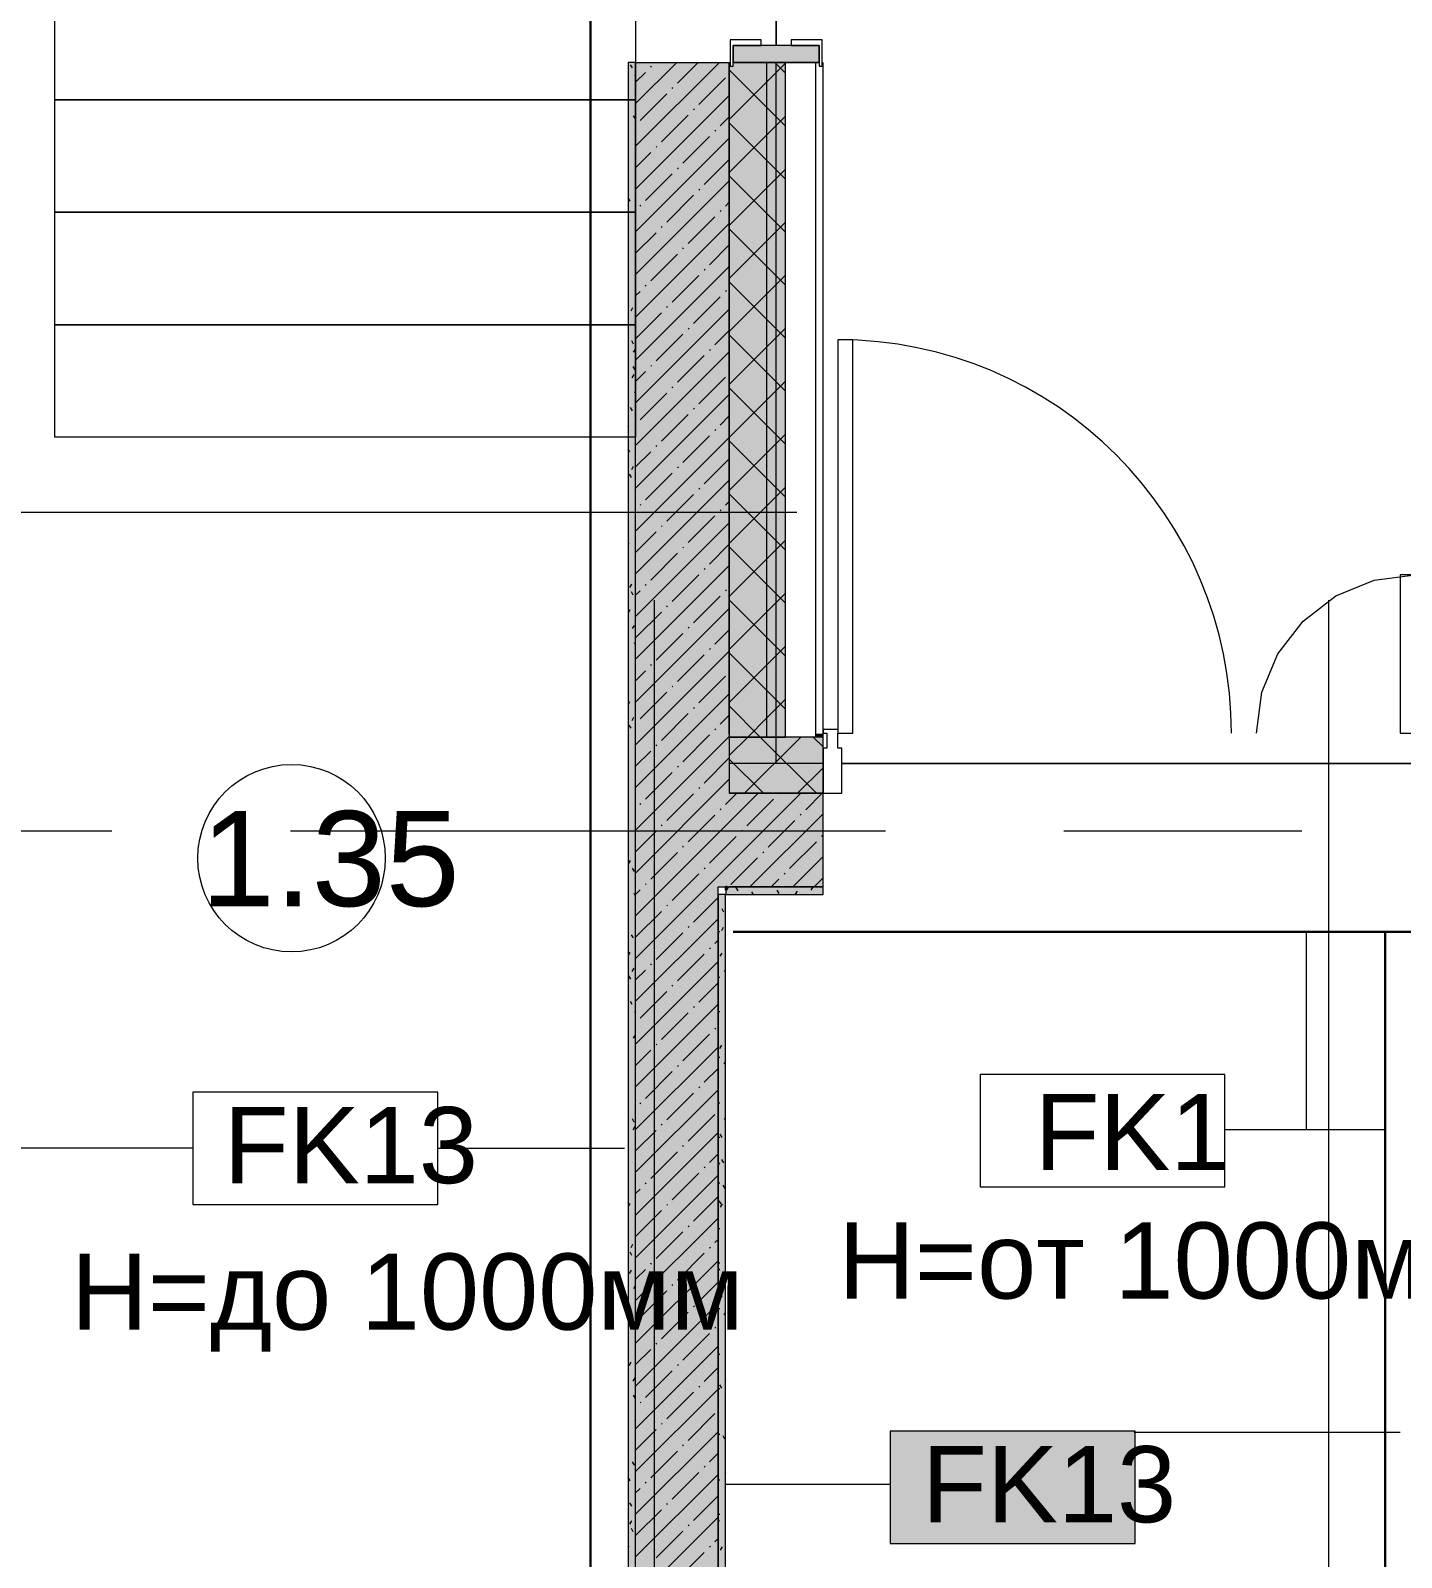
# Model space of a CAD drawing. Header units: millimetres. Extents: x -3817 to 677485, y -22715 to 103890.
# Drawn here: x 91439 to 95097, y 21272 to 25346 of the extents above; entities that cross this region are included whole.
import ezdxf

# ---------------------------------------------------------------- set-up
doc = ezdxf.new("R2010")
doc.units = ezdxf.units.MM
doc.layers.add('PDF _Геометрия', color=7, linetype='Continuous', true_color=0x1d1d1d)
doc.layers.add('PDF _Сплошная заливка', color=7, linetype='Continuous', true_color=0xffffff)
doc.layers.add('PDF _Текст', color=7, linetype='Continuous')
doc.styles.add('PDF GOST-Common', font='arial.ttf')

msp = doc.modelspace()

# ---------------------------------------------------------------- hatches: boundary and pattern name
at = {"layer": 'PDF _Сплошная заливка', "transparency": 33554559}
h = msp.add_hatch(color=256, dxfattribs=at)
h.paths.add_polyline_path([(93453.6, 23461.3), (93453.6, 25261.3), (93403.6, 25261.3), (93403.6, 23461.3), (93422.8, 23461.3)], flags=0)
h.paths.add_polyline_path([(93403.6, 26961.3), (93453.6, 26961.3), (93453.6, 29111.3), (93403.6, 29111.3), (93403.6, 28925.8)], flags=0)
h = msp.add_hatch(color=256, dxfattribs=at)
h.paths.add_polyline_path([(93273.6, 23061.4), (93303.6, 23061.4), (93303.6, 25261.3), (93053.6, 25261.3), (93053.6, 23061.4)], flags=0)
h.paths.add_polyline_path([(93303.6, 26961.3), (93303.6, 29011.4), (93053.6, 29011.4), (93053.6, 26961.3)], flags=0)
h = msp.add_hatch(color=256, dxfattribs=at)
h.paths.add_polyline_path([(93303.6, 23461.3), (93403.6, 23461.3), (93403.6, 25261.3), (93313.6, 25261.3), (93313.6, 25251.3), (93305.6, 25251.3), (93303.6, 23464.4)], flags=0)
h.paths.add_polyline_path([(93403.6, 26961.3), (93403.6, 29011.4), (93303.6, 29011.4), (93305.6, 26971.3), (93313.6, 26971.3), (93313.6, 26961.3), (93337.6, 26961.3)], flags=0)
h = msp.add_hatch(color=256, dxfattribs=at)
h.paths.add_polyline_path([(111478.7, 23311.4), (111370.2, 23461.3), (111185.1, 23461.3), (111293.6, 23311.4), (111386.4, 23311.4)], flags=0)
h.paths.add_polyline_path([(109293.6, 23311.4), (109293.6, 23461.3), (107993.6, 23461.3), (107993.6, 23311.4), (108725.1, 23311.4)], flags=0)
h.paths.add_polyline_path([(103693.6, 23311.4), (104893.6, 23311.4), (104893.6, 23461.3), (103693.6, 23461.3)], flags=0)
h.paths.add_polyline_path([(107093.6, 23311.4), (107093.6, 23461.3), (105673.6, 23461.3), (105673.6, 23311.4), (106413.6, 23311.4)], flags=0)
h.paths.add_polyline_path([(111046.7, 23311.4), (110938.2, 23461.3), (110193.6, 23461.3), (110193.6, 23311.4), (110721, 23311.4)], flags=0)
h.paths.add_polyline_path([(98745.3, 23311.4), (101393.6, 23311.4), (101393.6, 23461.3), (96853.6, 23461.3), (96853.6, 23311.4), (98412.7, 23311.4)], flags=0)
h.paths.add_polyline_path([(93553.6, 23311.4), (93553.6, 23461.3), (93303.6, 23461.3), (93303.6, 23311.4), (93422.8, 23311.4)], flags=0)
h = msp.add_hatch(color=256, dxfattribs=at)
h.paths.add_polyline_path([(100741.3, 23061.4), (100823.6, 23061.4), (100823.6, 23311.4), (96853.6, 23311.4), (96853.6, 23061.4), (99410.6, 23061.4)], flags=0)
h.paths.add_polyline_path([(93553.6, 23061.4), (93553.6, 23311.4), (93303.6, 23311.4), (93303.6, 23061.4), (93422.8, 23061.4)], flags=0)
for points in [[(93053.6, 15531.3), (93218.6, 15531.3), (93218.6, 15539.3), (93273.6, 15539.3), (93273.6, 23061.4), (93053.6, 23061.4), (93053.6, 15751.3)], [(93422.8, 23041.3), (93553.6, 23041.3), (93553.6, 23061.4), (93303.6, 23061.4), (93294.6, 23051.4), (93294.6, 23041.3)]]:
    msp.add_hatch(color=256, dxfattribs=at).paths.add_polyline_path(points)

# ---------------------------------------------------------------- linework, layer by layer
at = {"layer": 'PDF _Геометрия', "color": 9, "lineweight": 9, "true_color": 0xc0c0c0}
for points in [[(89653.6, 28761.3), (89653.6, 19761.3), (89673.6, 19761.3), (93053.6, 19761.3), (93053.6, 19781.3), (93053.6, 25261.3), (93033.6, 25261.3), (93033.6, 19781.3), (89673.6, 19781.3), (89673.6, 26844.3)], [(89653.6, 28261.5), (89653.6, 19761.3), (93053.6, 19761.3), (93053.6, 23061.4), (93053.6, 25261.3), (93303.6, 25261.3)], [(93273.6, 15539.3), (93273.6, 15551.3), (93293.6, 15551.3), (93293.6, 23041.3), (93273.6, 23041.3), (93273.6, 23061.4), (93303.6, 23061.4), (93294.6, 23051.4), (93294.6, 23041.3), (93553.6, 23041.3), (93553.6, 23061.4), (93553.6, 23311.4), (93553.6, 23469.3), (93553.6, 25261.3)], [(93543.6, 25261.3), (93313.6, 25261.3)], [(93553.6, 23481.4), (93553.6, 23491.3)]]:
    msp.add_lwpolyline(points, dxfattribs=at)
at = {"layer": 'PDF _Геометрия', "color": 231, "lineweight": 30, "true_color": 0xff80c0}
for points in [[(92933.6, 19792.3), (92933.6, 28711.3)], [(100413.6, 22941.3), (93313.6, 22941.3)], [(95053.6, 22941.3), (95053.6, 21115.3), (99433.6, 21115.3), (99433.6, 21606.3), (95413.6, 21606.3), (95413.6, 22941.3)]]:
    msp.add_lwpolyline(points, dxfattribs=at)
at = {"layer": 'PDF _Геометрия', "color": 253, "lineweight": 9, "true_color": 0xaaaaaa}
for points in [[(91503.6, 27232.1), (91503.6, 27261.3), (93053.6, 27261.3), (93053.6, 24261.3), (91503.6, 24261.3), (91503.6, 26932.1)], [(88912.7, 24061.4), (90983.6, 24061.4), (93483.6, 24061.4)], [(94710.5, 23471.4), (94724.9, 23580.9), (94767.2, 23682.9), (94834.4, 23770.5), (94922, 23837.7), (95024.1, 23880), (95133.6, 23894.4)], [(93103.6, 19059.5), (93103.6, 21326.4), (93103.6, 23826.4)], [(94903.6, 19059.5), (94903.6, 21326.4), (94903.6, 23826.4)], [(91021.4, 23211.3), (91656.4, 23211.3)], [(92132.7, 23211.3), (93720.2, 23211.3)], [(94196.4, 23211.3), (94831.4, 23211.3)]]:
    msp.add_lwpolyline(points, dxfattribs=at)
at = {"layer": 'PDF _Геометрия', "color": 116, "lineweight": 13, "true_color": 0x008040}
msp.add_lwpolyline([(93428.6, 26916.4), (93428.6, 25306.3), (93428.6, 26916.4)], dxfattribs=at)
at = {"layer": 'PDF _Геометрия', "color": 253, "lineweight": 9, "true_color": 0xaaaaaa}
for points in [[(93313.6, 25251.3), (93313.6, 25306.3), (93388.6, 25306.3), (93388.6, 25321.4), (93305.6, 25321.4), (93305.6, 25251.3)], [(93543.6, 25251.3), (93551.6, 25251.3), (93551.6, 25321.4), (93468.6, 25321.4), (93468.6, 25306.3), (93543.6, 25306.3)], [(91503.6, 25161.3), (93053.6, 25161.3)], [(91503.6, 24861.3), (93053.6, 24861.3)], [(91503.6, 24561.3), (93053.6, 24561.3)]]:
    msp.add_lwpolyline(points, close=True, dxfattribs=at)
at = {"layer": 'PDF _Геометрия', "color": 253, "lineweight": 13, "true_color": 0xaaaaaa}
for points in [[(93313.6, 25306.3), (93313.6, 25261.3), (93543.6, 25261.3), (93543.6, 25306.3)], [(93593.6, 24521.3), (93593.6, 23471.4), (93633.6, 23471.4), (93633.6, 24521.3)], [(95133.6, 23894.4), (95093.6, 23894.4), (95093.6, 23471.4), (95133.6, 23471.4)]]:
    msp.add_lwpolyline(points, close=True, dxfattribs=at)
at = {"layer": 'PDF _Геометрия', "lineweight": 9}
for points in [[(93053.6, 25151.3), (93163.6, 25261.3)], [(93053.6, 25037.3), (93277.7, 25261.3)], [(93165.2, 25205.9), (93220.6, 25261.3)], [(93303.6, 25109.2), (93403.6, 25209.2), (93453.6, 25259.2)], [(93453.6, 25232.5), (93424.8, 25261.3)], [(93053.6, 25208.3), (93079.7, 25234.4)], [(93093.9, 25248.7), (93096.3, 25251)], [(93222.2, 25148.9), (93293.5, 25220.2)], [(93303.6, 25250.6), (93305.8, 25252.8)], [(93453.6, 25091.1), (93403.6, 25141.1), (93303.6, 25241.1)], [(93065.4, 25106.1), (93136.7, 25177.4)], [(93151, 25191.7), (93153.3, 25194)], [(93053.6, 24923.2), (93303.6, 25173.2)], [(93208, 25134.6), (93210.3, 25137)], [(93122.4, 25049.1), (93193.7, 25120.4)], [(93279.3, 25091.9), (93303.6, 25116.2)], [(93303.6, 24967.8), (93403.6, 25067.8), (93453.6, 25117.8)], [(93453.6, 24949.7), (93403.6, 24999.7), (93303.6, 25099.7)], [(93053.6, 24809.2), (93303.6, 25059.2)], [(93179.5, 24992.1), (93250.7, 25063.3)], [(93265, 25077.6), (93267.4, 25080)], [(93053.6, 24980.2), (93093.9, 25020.6)], [(93108.2, 25034.8), (93110.6, 25037.2)], [(93165.2, 24977.8), (93167.6, 24980.2)], [(93236.5, 24935), (93303.6, 25002.1)], [(93303.6, 24826.4), (93403.6, 24926.4), (93453.6, 24976.4)], [(93053.6, 24695.1), (93303.6, 24945.1)], [(93079.7, 24892.3), (93151, 24963.6)], [(93453.6, 24808.3), (93403.6, 24858.3), (93303.6, 24958.3)], [(93136.7, 24835.2), (93208, 24906.5)], [(93222.2, 24920.8), (93224.6, 24923.2)], [(93065.4, 24878), (93067.8, 24880.4)], [(93279.3, 24863.8), (93281.6, 24866.1)], [(93293.5, 24878), (93303.6, 24888.1)], [(93053.6, 24581.1), (93303.6, 24831.1)], [(93122.4, 24821), (93124.8, 24823.4)], [(93193.7, 24778.2), (93265, 24849.5)], [(93303.6, 24684.9), (93403.6, 24784.9), (93453.6, 24834.9)], [(93453.6, 24666.9), (93403.6, 24716.9), (93303.6, 24816.9)], [(93053.6, 24752.1), (93108.2, 24806.7)], [(93250.7, 24721.2), (93303.6, 24774)], [(93093.9, 24678.4), (93165.2, 24749.7)], [(93179.5, 24764), (93181.8, 24766.3)], [(93053.6, 24467), (93303.6, 24717)], [(93151, 24621.4), (93222.2, 24692.7)], [(93236.5, 24706.9), (93238.9, 24709.3)], [(93303.6, 24543.5), (93403.6, 24643.5), (93453.6, 24693.5)], [(93053.6, 24638.1), (93065.4, 24649.9)], [(93079.7, 24664.2), (93082, 24666.5)], [(93293.5, 24649.9), (93295.9, 24652.3)], [(93453.6, 24525.4), (93403.6, 24575.4), (93303.6, 24675.4)], [(93136.7, 24607.2), (93139.1, 24609.5)], [(93208, 24564.4), (93279.3, 24635.7)], [(93053.6, 24353), (93303.6, 24603)], [(93053.6, 24524), (93122.4, 24592.9)], [(93108.2, 24464.6), (93179.5, 24535.9)], [(93193.7, 24550.1), (93196.1, 24552.5)], [(93265, 24507.4), (93303.6, 24545.9)], [(93303.6, 24402.1), (93403.6, 24502.1), (93453.6, 24552.1)], [(93453.6, 24384), (93403.6, 24434), (93303.6, 24534)], [(93053.6, 24238.9), (93303.6, 24488.9)], [(93250.7, 24493.1), (93253.1, 24495.5)], [(93093.9, 24450.3), (93096.3, 24452.7)], [(93165.2, 24407.6), (93236.5, 24478.8)], [(93053.6, 24410), (93079.7, 24436.1)], [(93222.2, 24350.5), (93293.5, 24421.8)], [(93303.6, 24260.7), (93403.6, 24360.7), (93453.6, 24410.7)], [(93053.6, 24124.9), (93303.6, 24374.9)], [(93065.4, 24307.8), (93136.7, 24379.1)], [(93151, 24393.3), (93153.3, 24395.7)], [(93453.6, 24242.6), (93403.6, 24292.6), (93303.6, 24392.6)], [(93122.4, 24250.7), (93193.7, 24322)], [(93208, 24336.3), (93210.3, 24338.7)], [(93265, 24279.3), (93267.4, 24281.6)], [(93279.3, 24293.5), (93303.6, 24317.8)], [(93053.6, 24010.8), (93303.6, 24260.8)], [(93179.5, 24193.7), (93250.7, 24265)], [(93303.6, 24119.2), (93403.6, 24219.2), (93453.6, 24269.2)], [(93453.6, 24101.2), (93403.6, 24151.2), (93303.6, 24251.2)], [(93053.6, 24181.9), (93093.9, 24222.2)], [(93108.2, 24236.5), (93110.6, 24238.9)], [(93236.5, 24136.7), (93303.6, 24203.8)], [(93079.7, 24093.9), (93151, 24165.2)], [(93165.2, 24179.5), (93167.6, 24181.8)], [(93053.6, 23896.8), (93303.6, 24146.8)], [(93222.2, 24122.4), (93224.6, 24124.8)], [(93303.6, 23977.8), (93403.6, 24077.8), (93453.6, 24127.8)], [(93065.4, 24079.7), (93067.8, 24082)], [(93136.7, 24036.9), (93208, 24108.2)], [(93293.5, 24079.7), (93303.6, 24089.7)], [(93453.6, 23959.8), (93403.6, 24009.8), (93303.6, 24109.8)], [(93193.7, 23979.9), (93265, 24051.2)], [(93279.3, 24065.4), (93281.6, 24067.8)], [(93053.6, 23782.7), (93303.6, 24032.7)], [(93053.6, 23953.8), (93108.2, 24008.4)], [(93122.4, 24022.6), (93124.8, 24025)], [(93179.5, 23965.6), (93181.8, 23968)], [(93250.7, 23922.9), (93303.6, 23975.7)], [(93303.6, 23836.4), (93403.6, 23936.4), (93453.6, 23986.4)], [(93453.6, 23818.3), (93403.6, 23868.3), (93303.6, 23968.3)], [(93053.6, 23668.7), (93303.6, 23918.7)], [(93093.9, 23880.1), (93165.2, 23951.4)], [(93151, 23823.1), (93222.2, 23894.3)], [(93236.5, 23908.6), (93238.9, 23911)], [(93053.6, 23839.7), (93065.4, 23851.6)], [(93079.7, 23865.8), (93082, 23868.2)], [(93208, 23766), (93279.3, 23837.3)], [(93293.5, 23851.6), (93295.9, 23853.9)], [(93303.6, 23695), (93403.6, 23795), (93453.6, 23845)], [(93053.6, 23554.6), (93303.6, 23804.6)], [(93053.6, 23725.7), (93122.4, 23794.6)], [(93136.7, 23808.8), (93139.1, 23811.2)], [(93453.6, 23676.9), (93403.6, 23726.9), (93303.6, 23826.9)], [(93193.7, 23751.8), (93196.1, 23754.2)], [(93108.2, 23666.2), (93179.5, 23737.5)], [(93265, 23709), (93303.6, 23747.6)], [(93053.6, 23440.6), (93303.6, 23690.6)], [(93165.2, 23609.2), (93236.5, 23680.5)], [(93250.7, 23694.8), (93253.1, 23697.1)], [(93303.6, 23553.6), (93403.6, 23653.6), (93453.6, 23703.6)], [(93453.6, 23535.5), (93403.6, 23585.5), (93303.6, 23685.5)], [(93053.6, 23611.6), (93079.7, 23637.7)], [(93093.9, 23652), (93096.3, 23654.4)], [(93151, 23595), (93153.3, 23597.3)], [(93222.2, 23552.2), (93293.5, 23623.5)], [(93053.6, 23326.5), (93303.6, 23576.5)], [(93065.4, 23509.4), (93136.7, 23580.7)], [(93303.6, 23412.1), (93352.8, 23461.3), (93403.6, 23512.1), (93453.6, 23562.1)], [(93122.4, 23452.4), (93193.7, 23523.7)], [(93208, 23537.9), (93210.3, 23540.3)], [(93279.3, 23495.2), (93303.6, 23519.5)], [(93536.3, 23311.4), (93386.3, 23461.3), (93303.6, 23544.1)], [(93179.5, 23395.4), (93250.7, 23466.7)], [(93265, 23480.9), (93267.4, 23483.3)], [(93053.6, 23212.5), (93303.6, 23462.5)], [(93108.2, 23438.1), (93110.6, 23440.5)], [(93344.2, 23311.4), (93494.2, 23461.3)], [(93553.6, 23435.5), (93527.7, 23461.3)], [(93053.6, 23383.5), (93093.9, 23423.9)], [(93236.5, 23338.4), (93303.6, 23405.4)], [(93394.9, 23311.4), (93303.6, 23402.6)], [(93053.6, 23098.4), (93303.6, 23348.4)], [(93079.7, 23295.6), (93151, 23366.9)], [(93165.2, 23381.1), (93167.6, 23383.5)], [(93485.6, 23311.4), (93553.6, 23379.3)], [(93053.6, 22984.4), (93130.6, 23061.4), (93303.6, 23234.4), (93380.6, 23311.4)], [(93053.6, 22870.3), (93244.6, 23061.4), (93303.6, 23120.3), (93494.6, 23311.4)], [(93136.7, 23238.6), (93208, 23309.8)], [(93222.2, 23324.1), (93224.6, 23326.5)], [(93293.5, 23281.3), (93303.6, 23291.4), (93323.5, 23311.4)], [(93436.1, 23309.8), (93437.6, 23311.4)], [(93507.4, 23267.1), (93551.6, 23311.4)], [(93065.4, 23281.3), (93067.8, 23283.7)], [(93279.3, 23267.1), (93281.6, 23269.4)], [(93350.5, 23224.3), (93421.8, 23295.6)], [(93122.4, 23224.3), (93124.8, 23226.7)], [(93193.7, 23181.5), (93265, 23252.8)], [(93358.7, 23061.4), (93553.6, 23256.3)], [(93407.6, 23167.3), (93478.8, 23238.6)], [(93493.1, 23252.8), (93495.5, 23255.2)], [(93053.6, 23155.4), (93108.2, 23210)], [(93250.7, 23124.5), (93303.6, 23177.3), (93322, 23195.8)], [(93336.3, 23210), (93338.7, 23212.4)], [(93464.6, 23110.3), (93535.9, 23181.5)], [(93550.1, 23195.8), (93552.5, 23198.2)], [(93093.9, 23081.7), (93165.2, 23153)], [(93179.5, 23167.3), (93181.8, 23169.7)], [(93393.3, 23153), (93395.7, 23155.4)], [(93472.7, 23061.4), (93553.6, 23142.2)], [(93236.5, 23110.3), (93238.9, 23112.6)], [(93307.8, 23067.5), (93379, 23138.8)], [(93079.7, 23067.5), (93082, 23069.9)], [(93151, 23024.7), (93187.6, 23061.4), (93222.2, 23096)], [(93415.7, 23061.4), (93436.1, 23081.7)], [(93450.3, 23096), (93452.7, 23098.4)], [(93529.7, 23061.4), (93553.6, 23085.2)], [(93053.6, 23041.4), (93065.4, 23053.2)], [(93208, 22967.7), (93273.6, 23033.3)], [(93053.6, 22927.3), (93122.4, 22996.2)], [(93053.6, 22756.3), (93273.6, 22976.3)], [(93136.7, 23010.5), (93139.1, 23012.8)], [(93108.2, 22867.9), (93179.5, 22939.2)], [(93193.7, 22953.4), (93196.1, 22955.8)], [(93250.7, 22896.4), (93253.1, 22898.8)], [(93265, 22910.7), (93273.6, 22919.2)], [(93053.6, 22642.2), (93273.6, 22862.2)], [(93093.9, 22853.6), (93096.3, 22856)], [(93165.2, 22810.9), (93236.5, 22882.2)], [(93053.6, 22813.3), (93079.7, 22839.4)], [(93065.4, 22711.1), (93136.7, 22782.4)], [(93151, 22796.6), (93153.3, 22799)], [(93222.2, 22753.9), (93273.6, 22805.2)], [(93053.6, 22528.2), (93273.6, 22748.2)], [(93208, 22739.6), (93210.3, 22742)], [(93122.4, 22654.1), (93193.7, 22725.3)], [(93179.5, 22597), (93250.7, 22668.3)], [(93265, 22682.6), (93267.4, 22684.9)], [(93053.6, 22414.1), (93273.6, 22634.1)], [(93053.6, 22585.2), (93093.9, 22625.5)], [(93108.2, 22639.8), (93110.6, 22642.2)], [(93165.2, 22582.8), (93167.6, 22585.1)], [(93236.5, 22540), (93273.6, 22577.1)], [(93079.7, 22497.2), (93151, 22568.5)], [(93222.2, 22525.8), (93224.6, 22528.1)], [(93053.6, 22300.1), (93273.6, 22520.1)], [(93136.7, 22440.2), (93208, 22511.5)], [(93065.4, 22483), (93067.8, 22485.4)], [(93193.7, 22383.2), (93265, 22454.5)], [(93053.6, 22357.1), (93108.2, 22411.7)], [(93053.6, 22186), (93273.6, 22406)], [(93122.4, 22426), (93124.8, 22428.3)], [(93179.5, 22368.9), (93181.8, 22371.3)], [(93093.9, 22283.4), (93165.2, 22354.7)], [(93250.7, 22326.2), (93273.6, 22349)], [(93053.6, 22072), (93273.6, 22292)], [(93151, 22226.4), (93222.2, 22297.7)], [(93236.5, 22311.9), (93238.9, 22314.3)], [(93053.6, 22243), (93065.4, 22254.9)], [(93079.7, 22269.1), (93082, 22271.5)], [(93136.7, 22212.1), (93139.1, 22214.5)], [(93208, 22169.3), (93273.6, 22235)], [(93053.6, 22129), (93122.4, 22197.9)], [(93053.6, 21957.9), (93273.6, 22177.9)], [(93108.2, 22069.6), (93179.5, 22140.8)], [(93193.7, 22155.1), (93196.1, 22157.5)], [(93265, 22112.3), (93273.6, 22120.9)], [(93165.2, 22012.5), (93236.5, 22083.8)], [(93250.7, 22098.1), (93253.1, 22100.4)], [(93053.6, 21843.9), (93273.6, 22063.9)], [(93053.6, 22015), (93079.7, 22041)], [(93093.9, 22055.3), (93096.3, 22057.7)], [(93151, 21998.3), (93153.3, 22000.6)], [(93222.2, 21955.5), (93273.6, 22006.9)], [(93065.4, 21912.7), (93136.7, 21984)], [(93053.6, 21729.8), (93273.6, 21949.8)], [(93122.4, 21855.7), (93193.7, 21927)], [(93208, 21941.2), (93210.3, 21943.6)], [(93265, 21884.2), (93267.4, 21886.6)], [(93053.6, 21615.8), (93273.6, 21835.8)], [(93108.2, 21841.5), (93110.6, 21843.8)], [(93179.5, 21798.7), (93250.7, 21870)], [(93053.6, 21786.9), (93093.9, 21827.2)], [(93079.7, 21698.9), (93151, 21770.2)], [(93165.2, 21784.4), (93167.6, 21786.8)], [(93236.5, 21741.7), (93273.6, 21778.8)], [(93053.6, 21501.7), (93273.6, 21721.7)], [(93222.2, 21727.4), (93224.6, 21729.8)], [(93065.4, 21684.6), (93067.8, 21687)], [(93136.7, 21641.9), (93208, 21713.2)], [(93193.7, 21584.8), (93265, 21656.1)], [(93053.6, 21558.8), (93108.2, 21613.4)], [(93053.6, 21387.7), (93273.6, 21607.7)], [(93122.4, 21627.6), (93124.8, 21630)], [(93093.9, 21485.1), (93165.2, 21556.3)], [(93179.5, 21570.6), (93181.8, 21573)], [(93250.7, 21527.8), (93273.6, 21550.7)], [(93236.5, 21513.6), (93238.9, 21515.9)], [(93053.6, 21273.6), (93273.6, 21493.6)], [(93079.7, 21470.8), (93082, 21473.2)], [(93151, 21428), (93222.2, 21499.3)], [(93053.6, 21444.7), (93065.4, 21456.5)], [(93208, 21371), (93273.6, 21436.6)], [(93053.6, 21330.7), (93122.4, 21399.5)], [(93136.7, 21413.8), (93139.1, 21416.1)], [(93053.6, 21159.6), (93273.6, 21379.6)], [(93193.7, 21356.7), (93196.1, 21359.1)], [(93108.2, 21271.2), (93179.5, 21342.5)], [(93265, 21314), (93273.6, 21322.6)], [(93165.2, 21214.2), (93236.5, 21285.5)], [(93250.7, 21299.7), (93253.1, 21302.1)]]:
    msp.add_lwpolyline(points, dxfattribs=at)
at = {"layer": 'PDF _Геометрия', "color": 7, "lineweight": 9}
for points in [[(93303.6, 23469.3), (93303.6, 23641.8), (93303.6, 23646.8), (93303.6, 25261.3), (93303.6, 23641.8), (93303.6, 23469.3), (93303.6, 23464.4), (93303.6, 23461.3), (93403.6, 23461.3), (93453.6, 23461.3)], [(93403.6, 23461.3), (93403.6, 23469.3), (93403.6, 25261.3)], [(93428.6, 23390.3), (93428.6, 25261.3)], [(93533.6, 25261.3), (93533.6, 23469.3), (93533.6, 23464.4), (93533.6, 23461.3), (93453.6, 23461.3), (93453.6, 23469.3), (93453.6, 25261.3)], [(93533.6, 23469.3), (93553.6, 23469.3)], [(93553.6, 23461.3), (93533.6, 23461.3), (93453.6, 23461.3), (93403.6, 23461.3), (93303.6, 23461.3), (93303.6, 23311.4), (93553.6, 23311.4), (93303.6, 23311.4)], [(93553.6, 23464.4), (93533.6, 23464.4)], [(93553.6, 23390.3), (93303.6, 23390.3)], [(94626.1, 22414.4), (94843.6, 22414.4), (94843.6, 22940.3)], [(94843.6, 22414.4), (95053.6, 22414.4)], [(91872.5, 22364.1), (89683.6, 22364.1)], [(92525.6, 22364.1), (93023.6, 22364.1)], [(94383.7, 21606.3), (95003.7, 21606.3), (95093.6, 21606.3)], [(93295.1, 21467.8), (93733, 21467.8)]]:
    msp.add_lwpolyline(points, dxfattribs=at)
at = {"layer": 'PDF _Геометрия', "color": 253, "lineweight": 9, "true_color": 0x9b9b9b}
for points in [[(93033.6, 25228.5), (93034.8, 25228.5)], [(93045, 25246.4), (93039.9, 25255.1)], [(93053.6, 25229.8), (93050.8, 25224.9)], [(93033.6, 25106.6), (93034.8, 25106.6)], [(93053.1, 25110.3), (93048.1, 25119)], [(93033.6, 25015.2), (93034.8, 25015.2)], [(93035.4, 24893.5), (93033.6, 24890.3)], [(93033.6, 24893.3), (93034.8, 24893.3)], [(93039, 24890.9), (93033.9, 24899.7)], [(93033.6, 24771.3), (93034.8, 24771.3)], [(93053.6, 24803), (93052.7, 24801.5)], [(93033.6, 24679.9), (93034.8, 24679.9)], [(93034.3, 24647.8), (93033.6, 24646.5)], [(93045.5, 24606.1), (93040.4, 24597.4)], [(93033.6, 24558), (93034.8, 24558)], [(93048.2, 24509.1), (93043.2, 24517.9)], [(93052.5, 24496.4), (93047.5, 24487.7)], [(93052.3, 24441.1), (93047.3, 24449.8)], [(93033.6, 24436.1), (93034.8, 24436.1)], [(93048.5, 24428.4), (93043.4, 24419.7)], [(93053.6, 24378), (93051.4, 24381.8)], [(93033.6, 24344.6), (93034.8, 24344.6)], [(93045.2, 24331.4), (93040.2, 24340.2)], [(93034.1, 24289.8), (93033.6, 24290.7)], [(93038.2, 24221.8), (93033.6, 24229.7)], [(93033.6, 24222.7), (93034.8, 24222.7)], [(93042.3, 24153.7), (93037.2, 24162.5)], [(93047.4, 24182.7), (93042.3, 24174)], [(93053.6, 24132.5), (93053.5, 24132.3)], [(93033.6, 24100.8), (93034.8, 24100.8)], [(93033.6, 24009.3), (93034.8, 24009.3)], [(93035.1, 23978.6), (93033.6, 23975.9)], [(93033.6, 23887.4), (93034.8, 23887.4)], [(93042.2, 23868.9), (93037.2, 23860.2)], [(93047.4, 23840), (93042.4, 23848.7)], [(93038.1, 23800.9), (93033.6, 23793)], [(93033.6, 23765.5), (93034.8, 23765.5)], [(93049.3, 23759.2), (93044.2, 23750.5)], [(93053.6, 23707.4), (93050.6, 23712.6)], [(93033.6, 23674.1), (93034.8, 23674.1)], [(93037, 23555.1), (93033.6, 23549.2)], [(93033.6, 23552.1), (93034.8, 23552.1)], [(93048.2, 23513.5), (93043.1, 23504.8)], [(93041.5, 23484.6), (93036.4, 23493.3)], [(93033.6, 23430.2), (93034.8, 23430.2)], [(93033.6, 23338.8), (93034.8, 23338.8)], [(93033.6, 23216.9), (93034.8, 23216.9)], [(93038.9, 23131.7), (93033.9, 23123)], [(93050.7, 23102.8), (93045.7, 23111.5)], [(93033.6, 23094.9), (93034.8, 23094.9)], [(93326.9, 23051.1), (93321.9, 23059.8)], [(93526.2, 23061.4), (93521.3, 23052.8)], [(93053.6, 23036.9), (93049.8, 23043.5)], [(93367.7, 23041.3), (93363.5, 23048.6)], [(93436.6, 23044), (93431.6, 23052.7)], [(93473.3, 23041.3), (93473.2, 23041.6)], [(93484.7, 23050.3), (93479.6, 23041.6)], [(93033.6, 23003.5), (93034.8, 23003.5)], [(93289.4, 22994.2), (93284.4, 23002.9)], [(93273.6, 22942.5), (93278.6, 22942.5)], [(93287.6, 22952.9), (93282.6, 22944.2)], [(93047.7, 22925.1), (93042.7, 22933.8)], [(93036.6, 22883.4), (93033.6, 22888.6)], [(93037.8, 22886), (93033.6, 22878.6)], [(93033.6, 22881.6), (93034.8, 22881.6)], [(93283.5, 22884.9), (93278.5, 22876.2)], [(93040.7, 22815.4), (93035.6, 22824.1)], [(93049, 22844.3), (93043.9, 22835.6)], [(93273.6, 22820.6), (93278.6, 22820.6)], [(93293.6, 22841.3), (93289.7, 22834.5)], [(93275.2, 22774.9), (93273.6, 22777.7)], [(93033.6, 22759.7), (93034.8, 22759.7)], [(93044.7, 22747.4), (93039.7, 22756.1)], [(93033.6, 22705.7), (93033.6, 22705.7)], [(93053.6, 22730.4), (93051, 22726)], [(93273.6, 22729.2), (93278.6, 22729.2)], [(93033.6, 22668.2), (93034.8, 22668.2)], [(93052, 22666.6), (93046.9, 22657.9)], [(93282.5, 22639.1), (93277.4, 22630.4)], [(93273.6, 22607.3), (93278.6, 22607.3)], [(93293.6, 22597.5), (93288.6, 22588.8)], [(93033.6, 22546.3), (93034.8, 22546.3)], [(93273.6, 22485.3), (93278.6, 22485.3)], [(93033.6, 22424.4), (93034.8, 22424.4)], [(93049.9, 22433.6), (93044.9, 22442.3)], [(93050.9, 22420.9), (93045.8, 22412.2)], [(93293.6, 22438.3), (93290.6, 22443.4)], [(93273.6, 22393.9), (93278.6, 22393.9)], [(93284.5, 22393.1), (93279.5, 22401.8)], [(93033.6, 22332.9), (93034.8, 22332.9)], [(93277.3, 22325.4), (93273.6, 22319)], [(93288.6, 22325), (93283.6, 22333.7)], [(93053.6, 22305.3), (93053.1, 22306.2)], [(93273.6, 22272), (93278.6, 22272)], [(93292.7, 22257), (93287.6, 22265.7)], [(93035.8, 22214.3), (93033.6, 22218.1)], [(93038.6, 22216.8), (93033.6, 22208.1)], [(93033.6, 22211), (93034.8, 22211)], [(93281.5, 22215.4), (93276.5, 22224.1)], [(93284.3, 22215.7), (93279.3, 22207)], [(93273.6, 22150.1), (93278.6, 22150.1)], [(93033.6, 22089.1), (93034.8, 22089.1)], [(93043.9, 22078.2), (93038.9, 22086.9)], [(93045.7, 22107.1), (93040.7, 22098.4)], [(93274.4, 22105.7), (93273.6, 22107.2)], [(93273.6, 22058.6), (93278.6, 22058.6)], [(93278.5, 22037.7), (93273.6, 22046.2)], [(93041.6, 22039.1), (93036.6, 22030.4)], [(93033.6, 21997.7), (93034.8, 21997.7)], [(93052.8, 21997.5), (93047.7, 21988.7)], [(93283.3, 21970), (93278.2, 21961.3)], [(93273.6, 21936.7), (93278.6, 21936.7)], [(93293.6, 21926.9), (93289.4, 21919.6)], [(93293.6, 21950.6), (93292.8, 21951.9)], [(93033.6, 21875.7), (93034.8, 21875.7)], [(93273.6, 21814.8), (93278.6, 21814.8)], [(93040.5, 21793.4), (93035.5, 21784.6)], [(93033.6, 21753.8), (93034.8, 21753.8)], [(93051.7, 21751.7), (93046.6, 21743)], [(93273.6, 21723.3), (93278.6, 21723.3)], [(93283.7, 21723.9), (93278.7, 21732.6)], [(93293.6, 21744), (93292.4, 21741.9)], [(93053.2, 21696.4), (93048.2, 21705.1)], [(93033.6, 21662.4), (93034.8, 21662.4)], [(93053.6, 21634.8), (93052.3, 21637.1)], [(93273.6, 21601.4), (93278.6, 21601.4)], [(93291.9, 21587.8), (93286.8, 21596.5)], [(93274, 21588.2), (93273.6, 21587.5)], [(93033.6, 21540.5), (93034.8, 21540.5)], [(93050.2, 21518.7), (93045.2, 21527.4)], [(93035.3, 21479.6), (93033.6, 21476.6)], [(93039.1, 21477.1), (93034, 21485.8)], [(93273.6, 21479.5), (93278.6, 21479.5)], [(93293.6, 21500.2), (93291.3, 21496.2)], [(93033.6, 21418.5), (93034.8, 21418.5)], [(93043.1, 21409), (93038.1, 21417.7)], [(93273.6, 21388.1), (93278.6, 21388.1)], [(93042.4, 21369.9), (93037.4, 21361.2)], [(93047.2, 21341), (93042.2, 21349.7)], [(93277.7, 21368.5), (93273.6, 21375.7)], [(93033.6, 21327.1), (93034.8, 21327.1)], [(93036.1, 21299.4), (93033.6, 21303.7)], [(93284.1, 21300.8), (93279, 21292.1)]]:
    msp.add_lwpolyline(points, dxfattribs=at)
at = {"layer": 'PDF _Геометрия', "color": 7, "lineweight": 20}
msp.add_lwpolyline([(93593.6, 23481.4), (93553.6, 23481.4), (93553.6, 23471.4), (93563.6, 23471.4), (93563.6, 23431.3), (93553.6, 23431.3), (93553.6, 23311.4), (93603.6, 23311.4), (93603.6, 23431.3), (93593.6, 23431.3), (93593.6, 23471.4), (93603.6, 23471.4)], dxfattribs=at)
at = {"layer": 'PDF _Геометрия', "color": 116, "lineweight": 13, "true_color": 0x008040}
msp.add_lwpolyline([(93603.6, 23390.3), (95123.6, 23390.3)], close=True, dxfattribs=at)
at = {"layer": 'PDF _Геометрия', "color": 5, "lineweight": 40}
msp.add_lwpolyline([(93295.6, 23052.5), (93295.6, 23061.4), (93295.6, 23052.5)], dxfattribs=at)
at = {"layer": 'PDF _Геометрия', "color": 7, "lineweight": 9}
for points in [[(93303.6, 23061.4), (93553.6, 23061.4)], [(93273.6, 15551.3), (93273.6, 23041.3)], [(94626.1, 22561.3), (93973, 22561.3), (93973, 22261.3), (94626.1, 22261.3)], [(92525.6, 22514.1), (91872.5, 22514.1), (91872.5, 22214.1), (92525.6, 22214.1)], [(94386.1, 21609.7), (93733, 21609.7), (93733, 21309.7), (94386.1, 21309.7)]]:
    msp.add_lwpolyline(points, close=True, dxfattribs=at)
msp.add_circle((92135.5, 23138), 250, dxfattribs=at)
msp.add_circle((92135.5, 23138), 250, dxfattribs=at)
at = {"layer": 'PDF _Геометрия', "color": 253, "lineweight": 9, "true_color": 0xaaaaaa}
msp.add_arc((93593.6, 23471.3), 1050, 0.0001, 90, dxfattribs=at)
at = {"layer": 'PDF _Сплошная заливка', "lineweight": 35, "transparency": 33554559}
for points in [[(93543.6, 25261.3), (93543.6, 25306.3), (93313.6, 25261.3), (93313.6, 25306.3)], [(93053.6, 19781.3), (93053.6, 25261.3), (93033.6, 19781.3), (93033.6, 25261.3)], [(93293.6, 15551.3), (93293.6, 23041.3), (93273.6, 15551.3), (93273.6, 23041.3)]]:
    msp.add_solid(points, dxfattribs=at)
at = {"layer": 'PDF _Сплошная заливка', "color": 5, "lineweight": 35, "transparency": 33554559}
msp.add_solid([(93295.1, 23051.9), (93295.6, 23052.5), (93295.6, 23061.4)], dxfattribs=at)
at = {"layer": 'PDF _Сплошная заливка', "lineweight": 9, "transparency": 33554559}
msp.add_solid([(94386.1, 21609.7), (93733, 21609.7), (94386.1, 21309.7), (93733, 21309.7)], dxfattribs=at)

# ---------------------------------------------------------------- texts
at = {"layer": 'PDF _Текст', "color": 250, "true_color": 0x3c3c3c, "attachment_point": 4, "style": 'PDF GOST-Common'}
for s, insert, char_height in [('1.35', (91893.7, 23135.2), 254), ('FK1', (94117.8, 22407.3), 203.2), ('FK13', (91954.6, 22371.1), 203.2), ('Н=от 1000мм', (93593.9, 22063.3), 203.2), ('Н=до 1000мм', (91547.2, 21952.3), 203.2)]:
    msp.add_mtext(s, dxfattribs=dict(at, insert=insert, char_height=char_height))
at = {"layer": 'PDF _Текст', "insert": (93817.6, 21466.3), "char_height": 203.2, "attachment_point": 4, "style": 'PDF GOST-Common'}
msp.add_mtext('FK13', dxfattribs=at)

doc.saveas('drawing.dxf')
